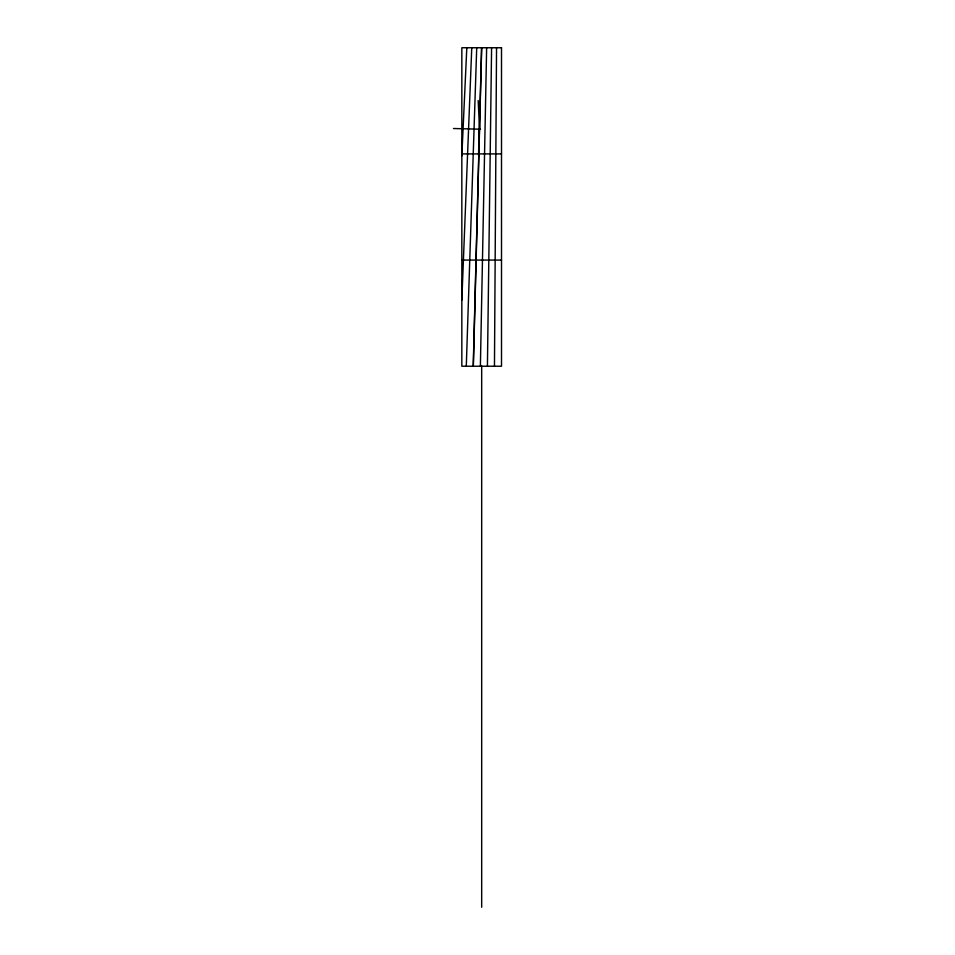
<?xml version="1.0" encoding="UTF-8"?>
<svg xmlns="http://www.w3.org/2000/svg" width="955" height="955" viewBox="0 0 955 955"><rect width="100%" height="100%" fill="white"/><g stroke="black" fill="none" stroke-linecap="round" stroke-linejoin="round"><path stroke-width="1.43" d="M494.463 366.231L496.54 47.75M487.42 366.231L491.586 47.75M480.377 366.231L486.632 47.75M478.539 155.235L479.219 129.176M473.238 366.231L481.583 47.75M473.334 366.231L481.678 47.75M466.291 366.231L476.712 47.75M461.838 300.109L471.758 47.75M461.838 155.88L466.804 47.75M478.598 129.188L480.496 129.188M461.838 153.91L501.506 153.91M461.838 260.07L501.506 260.07M453.494 128.507L479.541 129.188L478.18 100.55M481.678 365.872L481.678 907.25M501.506 47.75L461.838 47.75L461.838 366.231L501.506 366.231L501.506 47.75"/></g></svg>
